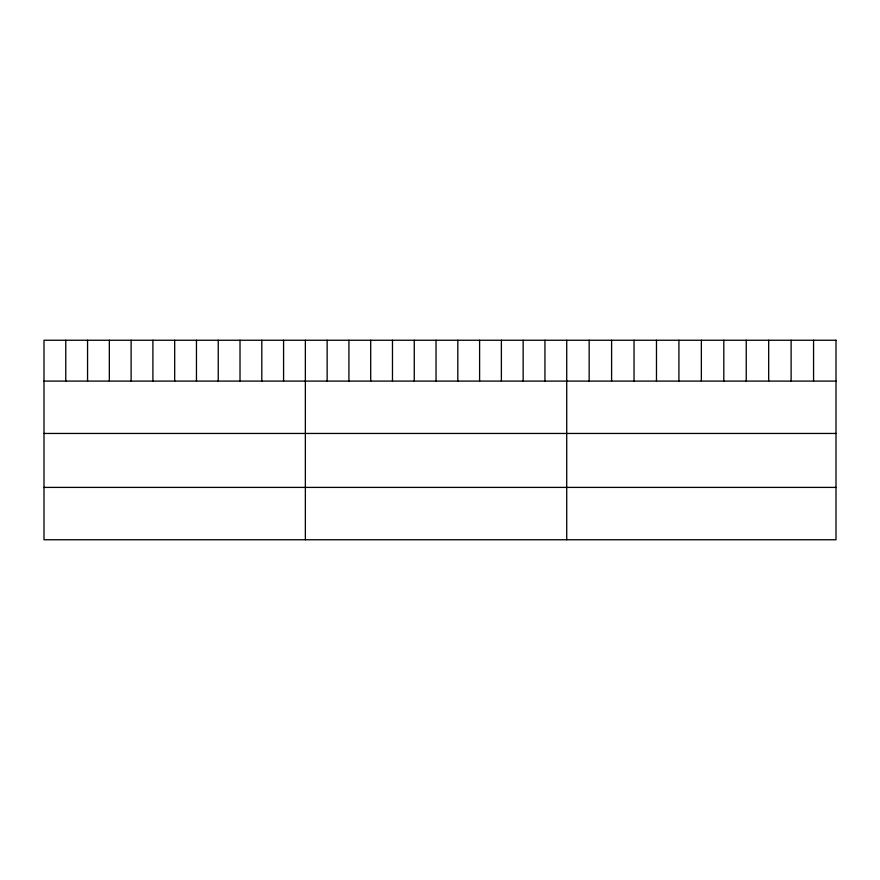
<?xml version="1.0" encoding="UTF-8"?>
<svg xmlns="http://www.w3.org/2000/svg" width="880" height="880" viewBox="0 0 880 880"><rect width="100%" height="100%" fill="white"/><g stroke="black" fill="none" stroke-linecap="round" stroke-linejoin="round"><path stroke-width="1.32" d="M44 381.095L836 381.095M44 433.455L836 433.455M44 487.399L836 487.399M813.56 340.241L813.56 381.095M791.12 340.241L791.12 381.095M768.68 340.241L768.68 381.095M746.24 340.241L746.24 381.095M723.8 340.241L723.8 381.095M701.36 340.241L701.36 381.095M678.92 340.241L678.92 381.095M656.48 340.241L656.48 381.095M634.04 340.241L634.04 381.095M611.6 340.241L611.6 381.095M589.16 340.241L589.16 381.095M566.72 340.241L566.72 539.759M544.94 340.241L544.94 381.095M523.16 340.241L523.16 381.095M501.38 340.241L501.38 381.095M479.6 340.241L479.6 381.095M457.82 340.241L457.82 381.095M436.04 340.241L436.04 381.095M414.26 340.241L414.26 381.095M392.48 340.241L392.48 381.095M370.7 340.241L370.7 381.095M348.92 340.241L348.92 381.095M327.14 340.241L327.14 381.095M305.36 340.241L305.36 539.759M283.58 340.241L283.58 381.095M261.8 340.241L261.8 381.095M240.02 340.241L240.02 381.095M218.24 340.241L218.24 381.095M196.46 340.241L196.46 381.095M174.68 340.241L174.68 381.095M152.9 340.241L152.9 381.095M131.12 340.241L131.12 381.095M109.34 340.241L109.34 381.095M87.56 340.241L87.56 381.095M65.78 340.241L65.78 381.095M836 340.241L44 340.241L44 539.759L836 539.759L836 340.241"/></g></svg>
